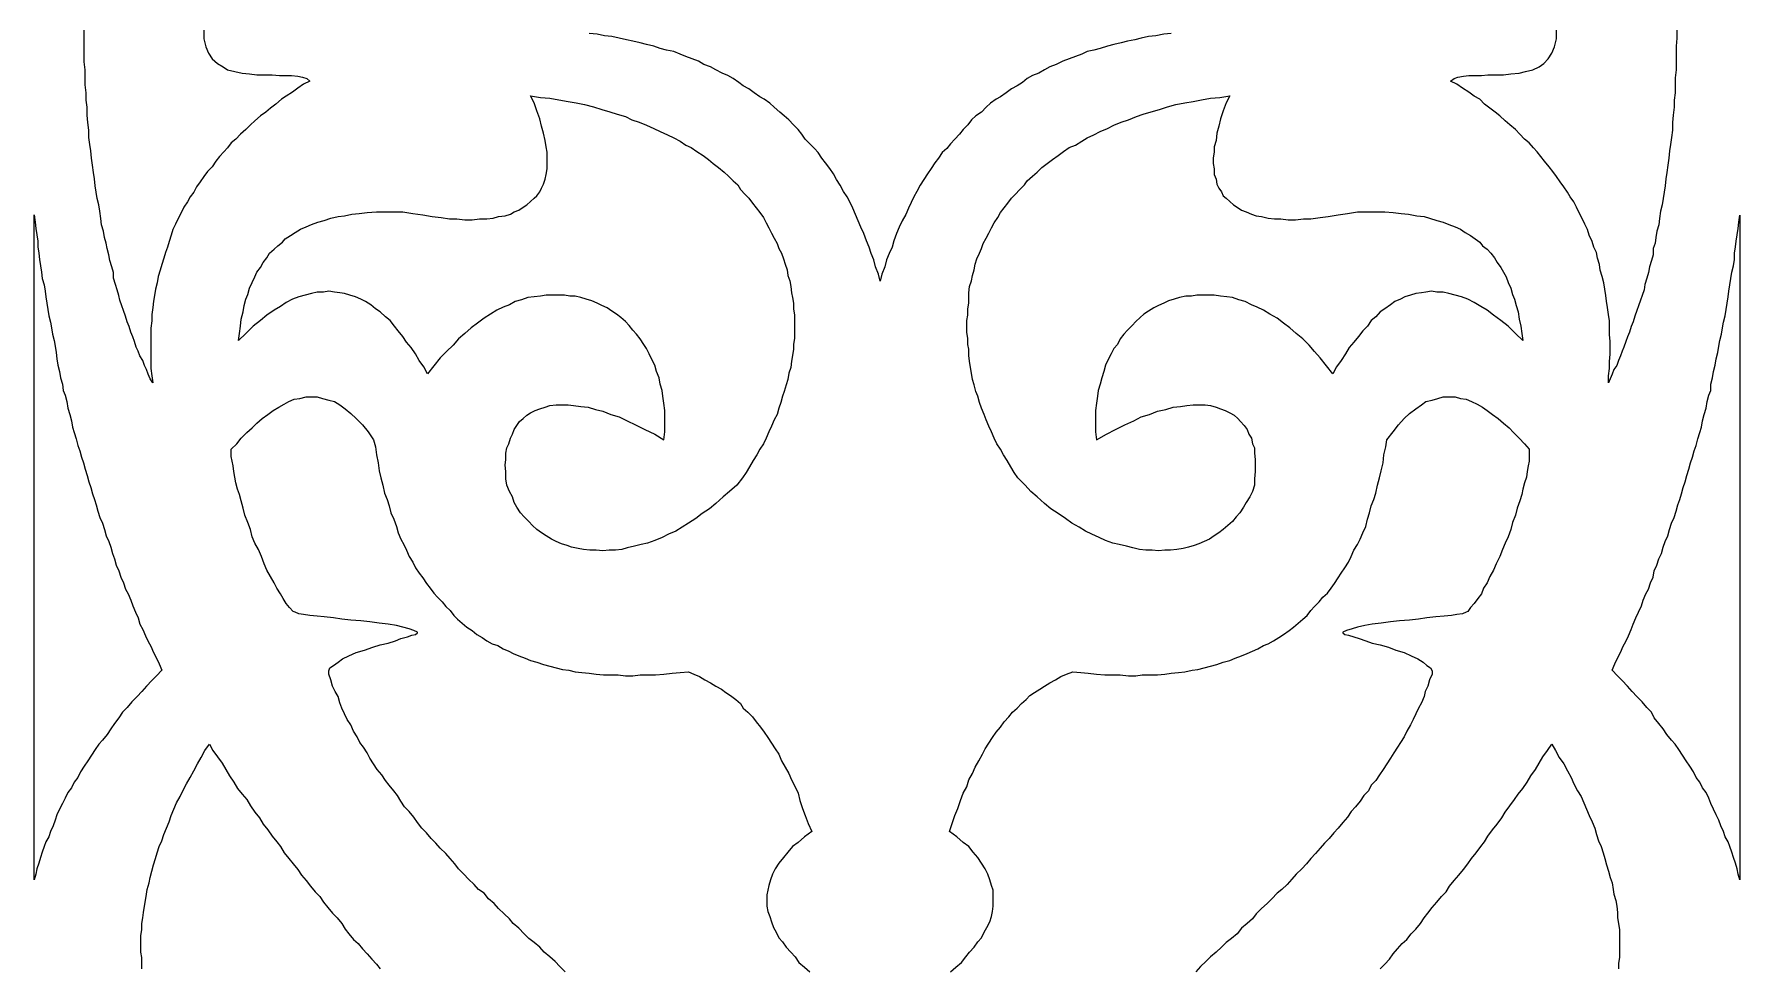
# Model space of a CAD drawing. Extents: x -372 to 372, y -358 to 358.
# Drawn here: x 242.8 to 312.5, y 113.5 to 151.6 of the extents above; entities that cross this region are included whole.
import ezdxf

# ---------------------------------------------------------------- set-up
doc = ezdxf.new("R2010")
doc.units = 0
doc.layers.add('LAYER_1', color=18, linetype='CONTINUOUS')

msp = doc.modelspace()

# ---------------------------------------------------------------- linework, layer by layer
at = {"layer": 'LAYER_1'}
for points in [[(249.76, 151.766), (249.76, 151.409), (249.835, 151.084), (249.947, 150.825), (250.096, 150.598), (250.319, 150.403), (250.543, 150.274), (250.729, 150.144), (251.027, 150.079), (251.325, 150.014), (251.623, 149.982), (251.922, 149.949), (252.555, 149.949), (252.853, 149.917), (253.338, 149.917), (253.598, 149.884), (253.785, 149.852), (253.971, 149.787), (254.083, 149.69), (253.822, 149.56), (253.598, 149.398), (253.375, 149.236), (253.114, 149.074), (252.928, 148.944), (252.704, 148.749), (252.481, 148.587), (252.294, 148.425), (252.071, 148.263), (251.847, 148.068), (251.661, 147.906), (251.474, 147.711), (251.251, 147.517), (251.065, 147.322), (250.878, 147.16), (250.729, 146.965), (250.58, 146.803), (250.394, 146.609), (250.245, 146.414), (250.096, 146.187), (249.909, 145.993), (249.76, 145.798), (249.611, 145.571), (249.462, 145.376), (249.35, 145.149), (249.201, 144.955), (249.09, 144.76), (248.941, 144.533), (248.829, 144.306), (248.717, 144.079), (248.605, 143.852), (248.493, 143.625), (248.419, 143.398), (248.344, 143.138), (248.27, 142.911), (248.195, 142.684), (248.121, 142.457), (248.046, 142.198), (247.972, 141.971), (247.897, 141.711), (247.86, 141.452), (247.785, 141.192), (247.748, 140.933), (247.711, 140.706), (247.674, 140.447), (247.636, 140.155), (247.636, 139.895), (247.599, 139.603), (247.599, 139.344), (247.599, 139.052), (247.599, 138.792), (247.599, 138.533), (247.599, 138.241), (247.599, 137.949), (247.636, 137.657), (247.674, 137.365), (247.562, 137.528), (247.487, 137.722), (247.413, 137.917), (247.338, 138.079), (247.264, 138.274), (247.152, 138.468), (247.077, 138.663), (247.003, 138.825), (246.928, 139.052), (246.854, 139.247), (246.779, 139.441), (246.705, 139.668), (246.63, 139.863), (246.556, 140.09), (246.481, 140.317), (246.407, 140.511), (246.332, 140.738), (246.295, 140.933), (246.22, 141.16), (246.146, 141.387), (246.071, 141.647), (246.071, 141.874), (245.997, 142.101), (245.922, 142.36), (245.885, 142.587), (245.81, 142.847), (245.773, 143.074), (245.699, 143.301), (245.661, 143.56), (245.587, 143.82), (245.55, 144.079), (245.512, 144.371), (245.475, 144.63), (245.401, 144.89), (245.363, 145.149), (245.326, 145.409), (245.289, 145.701), (245.252, 145.96), (245.214, 146.252), (245.177, 146.544), (245.14, 146.836), (245.102, 147.095), (245.065, 147.387), (245.065, 147.679), (245.028, 148.003), (244.991, 148.295), (244.991, 148.62), (244.953, 148.911), (244.953, 149.203), (244.916, 149.528), (244.916, 149.82), (244.916, 150.144), (244.879, 150.468), (244.879, 150.793), (244.879, 151.117), (244.879, 151.441), (244.879, 151.766)], [(289.259, 151.636), (288.961, 151.603), (288.626, 151.538), (288.328, 151.506), (288.03, 151.441), (287.769, 151.376), (287.471, 151.311), (287.21, 151.247), (286.912, 151.182), (286.651, 151.117), (286.353, 151.02), (286.092, 150.955), (285.831, 150.89), (285.607, 150.793), (285.347, 150.695), (285.086, 150.598), (284.825, 150.501), (284.564, 150.371), (284.303, 150.274), (284.08, 150.144), (283.856, 150.014), (283.595, 149.917), (283.372, 149.787), (283.185, 149.625), (282.962, 149.495), (282.738, 149.366), (282.515, 149.203), (282.291, 149.041), (282.105, 148.944), (281.881, 148.782), (281.695, 148.62), (281.508, 148.425), (281.285, 148.263), (281.099, 148.101), (280.95, 147.906), (280.763, 147.711), (280.614, 147.517), (280.428, 147.322), (280.242, 147.128), (280.092, 146.933), (279.906, 146.771), (279.757, 146.544), (279.608, 146.349), (279.459, 146.122), (279.31, 145.895), (279.161, 145.668), (279.012, 145.441), (278.863, 145.182), (278.751, 144.955), (278.639, 144.728), (278.527, 144.501), (278.416, 144.241), (278.267, 143.982), (278.155, 143.722), (278.043, 143.463), (277.931, 143.171), (277.857, 142.911), (277.745, 142.652), (277.633, 142.392), (277.559, 142.101), (277.447, 141.809), (277.372, 141.517), (277.298, 141.809), (277.186, 142.101), (277.111, 142.392), (277, 142.652), (276.925, 142.911), (276.813, 143.171), (276.702, 143.463), (276.59, 143.722), (276.478, 143.982), (276.366, 144.241), (276.254, 144.501), (276.143, 144.728), (276.031, 144.955), (275.882, 145.182), (275.733, 145.441), (275.584, 145.668), (275.472, 145.895), (275.323, 146.122), (275.136, 146.349), (274.987, 146.544), (274.838, 146.771), (274.689, 146.933), (274.503, 147.128), (274.317, 147.322), (274.168, 147.517), (274.019, 147.711), (273.832, 147.906), (273.646, 148.101), (273.46, 148.263), (273.273, 148.425), (273.05, 148.62), (272.863, 148.782), (272.64, 148.944), (272.454, 149.041), (272.23, 149.203), (272.006, 149.366), (271.783, 149.495), (271.596, 149.625), (271.373, 149.787), (271.149, 149.917), (270.926, 150.014), (270.665, 150.144), (270.441, 150.274), (270.18, 150.371), (269.957, 150.501), (269.696, 150.598), (269.435, 150.695), (269.212, 150.793), (268.951, 150.89), (268.653, 150.955), (268.392, 151.02), (268.131, 151.117), (267.833, 151.182), (267.572, 151.247), (267.274, 151.311), (267.013, 151.376), (266.715, 151.441), (266.417, 151.506), (266.119, 151.538), (265.821, 151.603), (265.485, 151.636)], [(309.903, 151.766), (309.903, 151.441), (309.866, 151.117), (309.866, 150.825), (309.866, 150.468), (309.866, 150.144), (309.828, 149.82), (309.828, 149.528), (309.828, 149.203), (309.791, 148.911), (309.791, 148.62), (309.754, 148.295), (309.717, 148.003), (309.717, 147.679), (309.679, 147.387), (309.642, 147.095), (309.605, 146.836), (309.568, 146.544), (309.53, 146.252), (309.493, 145.96), (309.456, 145.701), (309.418, 145.409), (309.381, 145.149), (309.344, 144.89), (309.307, 144.63), (309.232, 144.371), (309.195, 144.079), (309.158, 143.82), (309.083, 143.56), (309.046, 143.301), (309.009, 143.074), (308.934, 142.847), (308.934, 142.587), (308.86, 142.36), (308.785, 142.101), (308.748, 141.874), (308.673, 141.647), (308.599, 141.387), (308.561, 141.16), (308.487, 140.933), (308.412, 140.738), (308.338, 140.511), (308.263, 140.317), (308.189, 140.09), (308.114, 139.863), (308.04, 139.668), (307.965, 139.441), (307.891, 139.247), (307.816, 139.052), (307.742, 138.825), (307.667, 138.663), (307.593, 138.468), (307.518, 138.274), (307.444, 138.079), (307.332, 137.917), (307.257, 137.722), (307.183, 137.528), (307.108, 137.365), (307.108, 137.657), (307.145, 137.949), (307.145, 138.241), (307.183, 138.533), (307.183, 138.792), (307.183, 139.052), (307.145, 139.344), (307.145, 139.603), (307.145, 139.895), (307.108, 140.155), (307.071, 140.447), (307.034, 140.706), (306.996, 140.933), (306.959, 141.192), (306.922, 141.452), (306.847, 141.711), (306.773, 141.971), (306.736, 142.198), (306.661, 142.457), (306.624, 142.684), (306.512, 142.911), (306.437, 143.138), (306.326, 143.398), (306.251, 143.625), (306.139, 143.852), (306.028, 144.079), (305.916, 144.306), (305.804, 144.533), (305.692, 144.76), (305.543, 144.955), (305.431, 145.149), (305.282, 145.376), (305.133, 145.571), (304.984, 145.798), (304.835, 145.993), (304.686, 146.187), (304.5, 146.414), (304.351, 146.609), (304.202, 146.803), (304.053, 146.965), (303.866, 147.16), (303.68, 147.322), (303.494, 147.517), (303.307, 147.711), (303.084, 147.906), (302.897, 148.068), (302.674, 148.263), (302.488, 148.425), (302.264, 148.587), (302.04, 148.749), (301.854, 148.944), (301.631, 149.074), (301.407, 149.236), (301.146, 149.398), (300.923, 149.56), (300.662, 149.69), (300.811, 149.787), (300.96, 149.852), (301.183, 149.884), (301.407, 149.917), (301.929, 149.917), (302.189, 149.949), (302.823, 149.949), (303.121, 149.982), (303.456, 150.014), (303.717, 150.079), (304.015, 150.144), (304.276, 150.274), (304.463, 150.403), (304.649, 150.598), (304.798, 150.825), (304.91, 151.084), (304.984, 151.409), (304.984, 151.766)], [(264.517, 113.311), (264.293, 113.538), (264.107, 113.733), (263.883, 113.927), (263.659, 114.122), (263.473, 114.317), (263.25, 114.511), (263.026, 114.673), (262.84, 114.868), (262.616, 115.095), (262.393, 115.29), (262.243, 115.484), (262.02, 115.679), (261.796, 115.906), (261.61, 116.1), (261.386, 116.295), (261.2, 116.522), (260.977, 116.684), (260.79, 116.879), (260.567, 117.106), (260.38, 117.3), (260.157, 117.527), (260.008, 117.722), (259.821, 117.949), (259.635, 118.144), (259.411, 118.371), (259.225, 118.565), (259.039, 118.76), (258.853, 118.987), (258.666, 119.182), (258.48, 119.409), (258.331, 119.636), (258.145, 119.863), (257.958, 120.057), (257.809, 120.284), (257.66, 120.511), (257.511, 120.706), (257.325, 120.933), (257.176, 121.127), (257.027, 121.354), (256.84, 121.582), (256.691, 121.809), (256.542, 122.036), (256.43, 122.263), (256.281, 122.49), (256.132, 122.684), (256.021, 122.911), (255.871, 123.138), (255.76, 123.398), (255.611, 123.625), (255.499, 123.852), (255.387, 124.079), (255.313, 124.306), (255.238, 124.565), (255.126, 124.76), (255.014, 124.987), (254.94, 125.246), (254.865, 125.473), (254.865, 125.603), (254.903, 125.733), (255.052, 125.83), (255.238, 125.96), (255.424, 126.09), (255.685, 126.219), (255.983, 126.349), (256.319, 126.446), (256.654, 126.576), (256.952, 126.673), (257.287, 126.738), (257.586, 126.836), (257.809, 126.933), (258.07, 126.998), (258.256, 127.063), (258.405, 127.095), (258.48, 127.16), (258.48, 127.192), (258.331, 127.257), (258.145, 127.322), (257.884, 127.387), (257.623, 127.452), (257.287, 127.517), (256.915, 127.549), (256.542, 127.614), (256.17, 127.646), (255.76, 127.679), (255.387, 127.711), (255.052, 127.776), (254.679, 127.809), (254.381, 127.841), (254.083, 127.873), (253.822, 127.906), (253.636, 127.938), (253.487, 128.003), (253.412, 128.036), (253.263, 128.198), (253.114, 128.36), (253.002, 128.555), (252.89, 128.749), (252.741, 128.976), (252.63, 129.203), (252.481, 129.463), (252.331, 129.722), (252.22, 129.982), (252.108, 130.273), (251.996, 130.565), (251.847, 130.825), (251.735, 131.084), (251.661, 131.376), (251.549, 131.668), (251.437, 131.96), (251.363, 132.252), (251.288, 132.544), (251.214, 132.803), (251.139, 133.03), (251.065, 133.29), (251.027, 133.517), (250.99, 133.744), (250.953, 133.971), (250.915, 134.165), (250.878, 134.36), (250.878, 134.522), (250.878, 134.652), (251.102, 134.879), (251.288, 135.106), (251.512, 135.333), (251.735, 135.528), (251.922, 135.722), (252.145, 135.917), (252.369, 136.079), (252.592, 136.241), (252.816, 136.371), (253.039, 136.501), (253.226, 136.598), (253.449, 136.695), (253.673, 136.728), (253.934, 136.792), (254.381, 136.792), (254.605, 136.728), (254.865, 136.663), (255.089, 136.598), (255.313, 136.468), (255.536, 136.306), (255.76, 136.111), (255.983, 135.917), (256.244, 135.657), (256.468, 135.365), (256.691, 135.041), (256.766, 134.749), (256.803, 134.425), (256.878, 134.101), (256.915, 133.776), (256.989, 133.484), (257.064, 133.192), (257.138, 132.868), (257.25, 132.609), (257.325, 132.349), (257.399, 132.057), (257.511, 131.798), (257.623, 131.506), (257.697, 131.246), (257.809, 130.987), (257.921, 130.76), (258.033, 130.533), (258.145, 130.273), (258.294, 130.046), (258.405, 129.819), (258.554, 129.592), (258.703, 129.398), (258.853, 129.171), (259.002, 128.976), (259.151, 128.782), (259.3, 128.619), (259.486, 128.425), (259.635, 128.23), (259.821, 128.068), (259.97, 127.873), (260.119, 127.711), (260.306, 127.549), (260.492, 127.387), (260.716, 127.257), (260.902, 127.095), (261.126, 126.965), (261.312, 126.836), (261.535, 126.706), (261.759, 126.641), (261.983, 126.511), (262.206, 126.414), (262.393, 126.317), (262.616, 126.219), (262.877, 126.122), (263.101, 126.025), (263.361, 125.96), (263.622, 125.863), (263.883, 125.798), (264.144, 125.733), (264.405, 125.668), (264.666, 125.636), (264.926, 125.571), (265.187, 125.538), (265.485, 125.506), (265.783, 125.473), (266.082, 125.441), (266.678, 125.441), (266.976, 125.409), (267.274, 125.409), (267.572, 125.441), (268.206, 125.441), (268.541, 125.473), (268.876, 125.506), (269.212, 125.538), (269.547, 125.571), (269.771, 125.473), (269.994, 125.376), (270.218, 125.246), (270.441, 125.117), (270.665, 124.987), (270.888, 124.857), (271.075, 124.727), (271.261, 124.598), (271.485, 124.436), (271.671, 124.273), (271.783, 124.079), (271.969, 123.917), (272.155, 123.722), (272.304, 123.527), (272.491, 123.3), (272.64, 123.106), (272.789, 122.879), (272.938, 122.652), (273.087, 122.425), (273.236, 122.198), (273.348, 121.938), (273.497, 121.679), (273.646, 121.419), (273.758, 121.16), (273.907, 120.868), (274.019, 120.609), (274.093, 120.317), (274.205, 119.992), (274.317, 119.7), (274.428, 119.376), (274.578, 119.052), (274.279, 118.825), (274.019, 118.598), (273.795, 118.436), (273.609, 118.209), (273.422, 117.982), (273.236, 117.754), (273.087, 117.527), (272.975, 117.3), (272.901, 117.073), (272.826, 116.846), (272.789, 116.652), (272.752, 116.457), (272.752, 116.23), (272.752, 116.003), (272.789, 115.776), (272.863, 115.581), (272.938, 115.354), (273.012, 115.127), (273.124, 114.933), (273.236, 114.706), (273.385, 114.544), (273.534, 114.317), (273.72, 114.122), (273.907, 113.927), (274.056, 113.7), (274.279, 113.506), (274.503, 113.311)], [(280.242, 113.311), (280.465, 113.506), (280.689, 113.7), (280.875, 113.927), (281.024, 114.122), (281.21, 114.317), (281.359, 114.544), (281.508, 114.706), (281.62, 114.933), (281.732, 115.127), (281.844, 115.354), (281.918, 115.581), (281.956, 115.776), (281.993, 116.003), (281.993, 116.23), (281.993, 116.457), (281.993, 116.652), (281.918, 116.846), (281.844, 117.073), (281.769, 117.3), (281.658, 117.527), (281.508, 117.754), (281.359, 117.982), (281.173, 118.209), (280.987, 118.436), (280.763, 118.598), (280.502, 118.825), (280.204, 119.052), (280.316, 119.376), (280.428, 119.7), (280.54, 119.992), (280.651, 120.317), (280.763, 120.609), (280.912, 120.868), (280.987, 121.16), (281.136, 121.419), (281.248, 121.679), (281.397, 121.938), (281.546, 122.198), (281.658, 122.425), (281.807, 122.652), (281.956, 122.879), (282.105, 123.106), (282.291, 123.3), (282.44, 123.527), (282.626, 123.722), (282.775, 123.917), (282.962, 124.079), (283.148, 124.273), (283.334, 124.436), (283.483, 124.598), (283.67, 124.727), (283.893, 124.857), (284.08, 124.987), (284.303, 125.117), (284.527, 125.246), (284.75, 125.376), (284.974, 125.473), (285.235, 125.571), (285.57, 125.538), (285.868, 125.506), (286.204, 125.473), (286.539, 125.441), (287.172, 125.441), (287.508, 125.409), (287.806, 125.409), (288.067, 125.441), (288.7, 125.441), (288.998, 125.473), (289.259, 125.506), (289.557, 125.538), (289.818, 125.571), (290.116, 125.636), (290.34, 125.668), (290.601, 125.733), (290.861, 125.798), (291.122, 125.863), (291.383, 125.96), (291.644, 126.025), (291.868, 126.122), (292.128, 126.219), (292.352, 126.317), (292.576, 126.414), (292.799, 126.511), (293.023, 126.641), (293.209, 126.706), (293.433, 126.836), (293.656, 126.965), (293.843, 127.095), (294.066, 127.257), (294.252, 127.387), (294.439, 127.549), (294.625, 127.711), (294.811, 127.873), (294.96, 128.068), (295.109, 128.23), (295.296, 128.425), (295.445, 128.619), (295.631, 128.782), (295.78, 128.976), (295.929, 129.171), (296.078, 129.398), (296.19, 129.592), (296.339, 129.819), (296.488, 130.046), (296.6, 130.273), (296.712, 130.533), (296.861, 130.76), (296.973, 130.987), (297.084, 131.246), (297.196, 131.506), (297.271, 131.798), (297.345, 132.057), (297.42, 132.349), (297.532, 132.609), (297.606, 132.868), (297.681, 133.192), (297.755, 133.484), (297.83, 133.776), (297.904, 134.101), (297.941, 134.425), (298.016, 134.749), (298.053, 135.041), (298.314, 135.365), (298.538, 135.657), (298.761, 135.917), (298.985, 136.111), (299.246, 136.306), (299.469, 136.468), (299.656, 136.598), (299.916, 136.663), (300.14, 136.728), (300.364, 136.792), (300.848, 136.792), (301.072, 136.728), (301.295, 136.695), (301.519, 136.598), (301.742, 136.501), (301.966, 136.371), (302.152, 136.241), (302.376, 136.079), (302.599, 135.917), (302.823, 135.722), (303.047, 135.528), (303.233, 135.333), (303.456, 135.106), (303.68, 134.879), (303.866, 134.652), (303.866, 134.522), (303.866, 134.36), (303.866, 134.165), (303.829, 133.971), (303.792, 133.744), (303.755, 133.517), (303.68, 133.29), (303.605, 133.03), (303.568, 132.803), (303.494, 132.544), (303.382, 132.252), (303.307, 131.96), (303.196, 131.668), (303.121, 131.376), (303.009, 131.084), (302.897, 130.825), (302.786, 130.565), (302.674, 130.273), (302.525, 129.982), (302.413, 129.722), (302.264, 129.463), (302.152, 129.203), (302.003, 128.976), (301.929, 128.749), (301.78, 128.555), (301.631, 128.36), (301.481, 128.198), (301.37, 128.036), (301.295, 128.003), (301.146, 127.938), (300.923, 127.906), (300.699, 127.873), (300.401, 127.841), (300.065, 127.809), (299.693, 127.776), (299.357, 127.711), (298.985, 127.679), (298.575, 127.646), (298.202, 127.614), (297.83, 127.549), (297.457, 127.517), (297.159, 127.452), (296.861, 127.387), (296.637, 127.322), (296.414, 127.257), (296.265, 127.192), (296.265, 127.16), (296.339, 127.095), (296.488, 127.063), (296.712, 126.998), (296.935, 126.933), (297.196, 126.836), (297.457, 126.738), (297.792, 126.673), (298.128, 126.576), (298.426, 126.446), (298.761, 126.349), (299.059, 126.219), (299.32, 126.09), (299.544, 125.96), (299.693, 125.83), (299.842, 125.733), (299.916, 125.603), (299.916, 125.473), (299.805, 125.246), (299.73, 124.987), (299.618, 124.76), (299.581, 124.565), (299.469, 124.306), (299.357, 124.079), (299.246, 123.852), (299.134, 123.625), (299.022, 123.398), (298.873, 123.138), (298.761, 122.911), (298.612, 122.684), (298.5, 122.49), (298.351, 122.263), (298.202, 122.036), (298.053, 121.809), (297.904, 121.582), (297.755, 121.354), (297.606, 121.127), (297.42, 120.933), (297.308, 120.706), (297.122, 120.511), (296.973, 120.284), (296.786, 120.057), (296.6, 119.863), (296.451, 119.636), (296.265, 119.409), (296.078, 119.182), (295.892, 118.987), (295.706, 118.76), (295.519, 118.565), (295.333, 118.371), (295.147, 118.144), (294.96, 117.949), (294.774, 117.722), (294.588, 117.527), (294.364, 117.3), (294.178, 117.106), (293.992, 116.879), (293.768, 116.684), (293.582, 116.522), (293.358, 116.295), (293.172, 116.1), (292.948, 115.906), (292.725, 115.679), (292.576, 115.484), (292.352, 115.29), (292.128, 115.095), (291.942, 114.868), (291.719, 114.673), (291.495, 114.511), (291.309, 114.317), (291.085, 114.122), (290.861, 113.927), (290.675, 113.733), (290.452, 113.538), (290.265, 113.311)], [(247.226, 113.441), (247.226, 113.668), (247.226, 113.895), (247.189, 114.122), (247.189, 114.349), (247.189, 114.576), (247.189, 114.803), (247.226, 115.03), (247.226, 115.29), (247.264, 115.517), (247.301, 115.744), (247.338, 116.003), (247.376, 116.23), (247.413, 116.49), (247.45, 116.684), (247.525, 116.944), (247.562, 117.171), (247.636, 117.43), (247.711, 117.69), (247.785, 117.949), (247.86, 118.176), (247.934, 118.436), (248.046, 118.663), (248.121, 118.922), (248.233, 119.182), (248.344, 119.441), (248.419, 119.7), (248.531, 119.96), (248.642, 120.219), (248.792, 120.479), (248.903, 120.706), (249.052, 120.998), (249.201, 121.257), (249.35, 121.517), (249.5, 121.809), (249.649, 122.068), (249.798, 122.36), (249.984, 122.619), (250.133, 122.36), (250.319, 122.1), (250.506, 121.841), (250.655, 121.582), (250.804, 121.322), (250.99, 121.063), (251.139, 120.803), (251.325, 120.576), (251.512, 120.349), (251.661, 120.09), (251.847, 119.83), (252.033, 119.603), (252.182, 119.344), (252.369, 119.117), (252.555, 118.857), (252.741, 118.63), (252.89, 118.436), (253.039, 118.176), (253.226, 117.949), (253.412, 117.722), (253.598, 117.495), (253.747, 117.268), (253.934, 117.041), (254.12, 116.814), (254.306, 116.587), (254.493, 116.392), (254.642, 116.165), (254.828, 115.938), (255.014, 115.711), (255.201, 115.517), (255.387, 115.29), (255.536, 115.063), (255.685, 114.868), (255.871, 114.641), (256.058, 114.479), (256.244, 114.252), (256.43, 114.057), (256.617, 113.83), (256.803, 113.636), (256.952, 113.441)], [(297.792, 113.441), (297.979, 113.636), (298.165, 113.83), (298.314, 114.057), (298.5, 114.252), (298.687, 114.479), (298.873, 114.641), (299.059, 114.868), (299.246, 115.063), (299.432, 115.29), (299.581, 115.517), (299.73, 115.711), (299.916, 115.938), (300.103, 116.165), (300.289, 116.392), (300.475, 116.587), (300.624, 116.814), (300.811, 117.041), (300.997, 117.268), (301.183, 117.495), (301.37, 117.722), (301.519, 117.949), (301.705, 118.176), (301.891, 118.436), (302.04, 118.63), (302.189, 118.857), (302.376, 119.117), (302.562, 119.344), (302.748, 119.603), (302.897, 119.83), (303.084, 120.09), (303.27, 120.349), (303.419, 120.576), (303.605, 120.803), (303.792, 121.063), (303.941, 121.322), (304.127, 121.582), (304.276, 121.841), (304.425, 122.1), (304.612, 122.36), (304.798, 122.619), (304.947, 122.36), (305.096, 122.068), (305.282, 121.809), (305.431, 121.517), (305.58, 121.257), (305.692, 120.998), (305.841, 120.706), (305.99, 120.479), (306.102, 120.219), (306.214, 119.96), (306.326, 119.7), (306.437, 119.441), (306.549, 119.182), (306.624, 118.922), (306.698, 118.663), (306.81, 118.436), (306.885, 118.176), (306.959, 117.949), (307.034, 117.69), (307.108, 117.43), (307.183, 117.171), (307.257, 116.944), (307.295, 116.684), (307.332, 116.49), (307.406, 116.23), (307.444, 116.003), (307.481, 115.744), (307.481, 115.517), (307.518, 115.29), (307.555, 115.03), (307.555, 114.803), (307.555, 114.576), (307.555, 114.349), (307.555, 114.122), (307.555, 113.895), (307.518, 113.668), (307.518, 113.441)]]:
    msp.add_lwpolyline(points, dxfattribs=at)
for points in [[(263.51, 149.02), (263.883, 148.987), (264.256, 148.922), (264.628, 148.857), (264.964, 148.793), (265.299, 148.728), (265.672, 148.63), (266.007, 148.533), (266.342, 148.436), (266.641, 148.338), (266.976, 148.241), (267.237, 148.111), (267.535, 148.014), (267.833, 147.884), (268.131, 147.755), (268.392, 147.625), (268.69, 147.495), (268.951, 147.365), (269.212, 147.236), (269.435, 147.074), (269.659, 146.976), (269.882, 146.814), (270.143, 146.652), (270.367, 146.49), (270.553, 146.328), (270.777, 146.165), (271, 145.971), (271.187, 145.809), (271.373, 145.614), (271.559, 145.452), (271.671, 145.257), (271.857, 145.063), (272.006, 144.901), (272.155, 144.706), (272.304, 144.511), (272.454, 144.317), (272.603, 144.122), (272.714, 143.895), (272.826, 143.701), (272.938, 143.474), (273.05, 143.279), (273.162, 143.052), (273.236, 142.857), (273.348, 142.663), (273.422, 142.436), (273.497, 142.209), (273.571, 141.982), (273.609, 141.755), (273.683, 141.528), (273.72, 141.301), (273.758, 141.041), (273.795, 140.847), (273.832, 140.619), (273.832, 140.392), (273.87, 140.133), (273.87, 139.906), (273.87, 139.679), (273.87, 139.419), (273.87, 139.192), (273.832, 138.933), (273.832, 138.738), (273.795, 138.479), (273.758, 138.252), (273.72, 137.992), (273.646, 137.765), (273.609, 137.506), (273.534, 137.279), (273.46, 137.019), (273.385, 136.825), (273.311, 136.565), (273.236, 136.338), (273.162, 136.079), (273.05, 135.852), (272.938, 135.592), (272.826, 135.365), (272.714, 135.106), (272.603, 134.879), (272.454, 134.652), (272.342, 134.425), (272.193, 134.198), (272.044, 133.938), (271.895, 133.711), (271.746, 133.484), (271.522, 133.192), (271.224, 132.933), (270.963, 132.706), (270.665, 132.446), (270.404, 132.219), (270.106, 132.025), (269.845, 131.83), (269.547, 131.636), (269.286, 131.473), (269.025, 131.311), (268.727, 131.182), (268.466, 131.052), (268.168, 130.922), (267.87, 130.825), (267.609, 130.76), (267.349, 130.695), (267.05, 130.63), (266.827, 130.565), (266.566, 130.533), (266.305, 130.533), (266.044, 130.501), (265.783, 130.533), (265.523, 130.533), (265.262, 130.565), (265.038, 130.598), (264.777, 130.663), (264.591, 130.728), (264.367, 130.792), (264.144, 130.89), (263.958, 130.987), (263.734, 131.117), (263.548, 131.246), (263.361, 131.376), (263.175, 131.538), (263.026, 131.701), (262.84, 131.895), (262.691, 132.057), (262.542, 132.284), (262.43, 132.479), (262.355, 132.706), (262.243, 132.933), (262.132, 133.192), (262.094, 133.452), (262.094, 133.744), (262.057, 134.003), (262.094, 134.23), (262.094, 134.49), (262.132, 134.717), (262.206, 134.879), (262.281, 135.106), (262.355, 135.268), (262.43, 135.463), (262.542, 135.625), (262.653, 135.787), (262.802, 135.917), (262.951, 136.046), (263.101, 136.144), (263.287, 136.241), (263.473, 136.306), (263.697, 136.371), (263.883, 136.436), (264.144, 136.468), (264.628, 136.468), (264.852, 136.436), (265.15, 136.403), (265.448, 136.371), (265.746, 136.274), (266.044, 136.209), (266.38, 136.079), (266.715, 135.982), (267.05, 135.819), (267.386, 135.657), (267.758, 135.463), (268.168, 135.268), (268.541, 135.041), (268.578, 135.365), (268.578, 135.657), (268.578, 135.949), (268.578, 136.241), (268.541, 136.533), (268.504, 136.825), (268.466, 137.052), (268.392, 137.311), (268.355, 137.571), (268.243, 137.83), (268.168, 138.09), (268.057, 138.317), (267.945, 138.544), (267.833, 138.771), (267.721, 138.933), (267.572, 139.16), (267.423, 139.355), (267.274, 139.517), (267.125, 139.711), (266.976, 139.874), (266.79, 140.036), (266.603, 140.165), (266.417, 140.295), (266.231, 140.425), (266.007, 140.522), (265.821, 140.619), (265.597, 140.717), (265.374, 140.782), (265.15, 140.847), (264.926, 140.911), (264.703, 140.911), (264.479, 140.944), (263.734, 140.944), (263.51, 140.911), (263.25, 140.879), (262.989, 140.847), (262.728, 140.749), (262.467, 140.684), (262.243, 140.555), (261.983, 140.457), (261.722, 140.328), (261.461, 140.165), (261.2, 140.003), (260.939, 139.809), (260.678, 139.614), (260.418, 139.387), (260.157, 139.16), (259.933, 138.901), (259.672, 138.641), (259.411, 138.382), (259.151, 138.057), (258.89, 137.733), (258.741, 138.025), (258.554, 138.284), (258.405, 138.544), (258.219, 138.803), (258.033, 139.03), (257.884, 139.257), (257.697, 139.484), (257.548, 139.679), (257.362, 139.906), (257.176, 140.068), (256.952, 140.263), (256.766, 140.392), (256.579, 140.555), (256.356, 140.684), (256.17, 140.782), (255.946, 140.879), (255.722, 140.944), (255.499, 141.009), (255.313, 141.041), (255.089, 141.074), (254.865, 141.106), (254.642, 141.074), (254.381, 141.074), (254.157, 141.009), (253.897, 140.944), (253.636, 140.879), (253.375, 140.782), (253.114, 140.652), (252.89, 140.49), (252.63, 140.328), (252.331, 140.133), (252.071, 139.906), (251.773, 139.679), (251.474, 139.387), (251.176, 139.095), (251.214, 139.387), (251.251, 139.679), (251.288, 139.971), (251.363, 140.263), (251.4, 140.522), (251.474, 140.782), (251.549, 140.976), (251.623, 141.236), (251.735, 141.463), (251.847, 141.69), (251.922, 141.884), (252.071, 142.079), (252.182, 142.274), (252.331, 142.468), (252.443, 142.663), (252.63, 142.825), (252.779, 142.955), (252.965, 143.117), (253.077, 143.247), (253.3, 143.376), (253.487, 143.506), (253.71, 143.636), (253.934, 143.733), (254.157, 143.83), (254.418, 143.928), (254.679, 143.992), (254.94, 144.09), (255.238, 144.155), (255.499, 144.187), (255.797, 144.252), (256.095, 144.284), (256.43, 144.317), (256.803, 144.349), (257.884, 144.349), (258.294, 144.284), (258.703, 144.22), (259.076, 144.155), (259.449, 144.122), (259.784, 144.057), (260.082, 144.057), (260.418, 144.025), (260.716, 144.025), (261.014, 144.057), (261.312, 144.057), (261.573, 144.09), (261.796, 144.155), (262.057, 144.187), (262.281, 144.252), (262.43, 144.349), (262.616, 144.414), (262.802, 144.544), (262.951, 144.641), (263.101, 144.771), (263.25, 144.901), (263.361, 144.998), (263.473, 145.16), (263.548, 145.322), (263.622, 145.484), (263.697, 145.679), (263.734, 145.874), (263.771, 146.101), (263.771, 146.328), (263.771, 146.555), (263.771, 146.782), (263.734, 147.009), (263.697, 147.268), (263.622, 147.56), (263.548, 147.852), (263.473, 148.144), (263.361, 148.468), (263.25, 148.793), (263.101, 149.084)], [(291.495, 148.793), (291.383, 148.468), (291.271, 148.144), (291.197, 147.852), (291.122, 147.56), (291.085, 147.268), (291.011, 147.009), (291.011, 146.782), (290.973, 146.555), (290.973, 146.328), (291.011, 146.101), (291.011, 145.874), (291.085, 145.679), (291.122, 145.484), (291.197, 145.322), (291.309, 145.16), (291.383, 144.998), (291.495, 144.901), (291.644, 144.771), (291.793, 144.641), (291.942, 144.544), (292.128, 144.414), (292.315, 144.349), (292.538, 144.252), (292.725, 144.187), (292.948, 144.155), (293.209, 144.09), (293.47, 144.057), (293.731, 144.057), (294.029, 144.025), (294.327, 144.025), (294.662, 144.057), (294.96, 144.057), (295.333, 144.122), (295.668, 144.155), (296.078, 144.22), (296.451, 144.284), (296.861, 144.349), (297.979, 144.349), (298.314, 144.317), (298.649, 144.284), (298.948, 144.252), (299.283, 144.187), (299.581, 144.155), (299.805, 144.09), (300.103, 143.992), (300.364, 143.928), (300.587, 143.83), (300.848, 143.733), (301.072, 143.636), (301.258, 143.506), (301.481, 143.376), (301.668, 143.247), (301.854, 143.117), (301.966, 142.955), (302.152, 142.825), (302.301, 142.663), (302.45, 142.468), (302.562, 142.274), (302.711, 142.079), (302.823, 141.884), (302.935, 141.69), (303.009, 141.463), (303.121, 141.236), (303.196, 140.976), (303.27, 140.782), (303.345, 140.522), (303.419, 140.263), (303.456, 139.971), (303.531, 139.679), (303.568, 139.387), (303.605, 139.095), (303.307, 139.387), (303.009, 139.679), (302.711, 139.906), (302.413, 140.133), (302.152, 140.328), (301.891, 140.49), (301.631, 140.652), (301.37, 140.782), (301.109, 140.879), (300.848, 140.944), (300.587, 141.009), (300.364, 141.074), (300.103, 141.074), (299.879, 141.106), (299.656, 141.074), (299.469, 141.041), (299.246, 141.009), (299.022, 140.944), (298.799, 140.879), (298.612, 140.782), (298.389, 140.684), (298.202, 140.555), (297.979, 140.392), (297.792, 140.263), (297.606, 140.068), (297.42, 139.906), (297.271, 139.679), (297.084, 139.484), (296.898, 139.257), (296.712, 139.03), (296.525, 138.803), (296.376, 138.544), (296.19, 138.284), (296.004, 138.025), (295.855, 137.733), (295.594, 138.057), (295.333, 138.382), (295.109, 138.641), (294.886, 138.901), (294.625, 139.16), (294.364, 139.387), (294.103, 139.614), (293.843, 139.809), (293.582, 140.003), (293.284, 140.165), (293.023, 140.328), (292.762, 140.457), (292.538, 140.555), (292.277, 140.684), (292.017, 140.749), (291.756, 140.847), (291.532, 140.879), (291.271, 140.911), (291.011, 140.944), (290.303, 140.944), (290.079, 140.911), (289.855, 140.911), (289.595, 140.847), (289.371, 140.782), (289.147, 140.717), (288.961, 140.619), (288.738, 140.522), (288.551, 140.425), (288.328, 140.295), (288.141, 140.165), (287.992, 140.036), (287.806, 139.874), (287.657, 139.711), (287.471, 139.517), (287.322, 139.355), (287.172, 139.16), (287.061, 138.933), (286.912, 138.771), (286.8, 138.544), (286.688, 138.317), (286.576, 138.09), (286.502, 137.83), (286.427, 137.571), (286.353, 137.311), (286.278, 137.052), (286.241, 136.825), (286.204, 136.533), (286.166, 136.241), (286.166, 135.949), (286.166, 135.657), (286.166, 135.365), (286.204, 135.041), (286.614, 135.268), (286.986, 135.463), (287.359, 135.657), (287.731, 135.819), (288.03, 135.982), (288.365, 136.079), (288.7, 136.209), (289.036, 136.274), (289.334, 136.371), (289.632, 136.403), (289.893, 136.436), (290.153, 136.468), (290.638, 136.468), (290.861, 136.436), (291.085, 136.371), (291.271, 136.306), (291.458, 136.241), (291.644, 136.144), (291.83, 136.046), (291.979, 135.917), (292.091, 135.787), (292.24, 135.625), (292.352, 135.463), (292.427, 135.268), (292.538, 135.106), (292.576, 134.879), (292.65, 134.717), (292.65, 134.49), (292.687, 134.23), (292.687, 134.003), (292.687, 133.744), (292.65, 133.452), (292.65, 133.192), (292.576, 132.933), (292.464, 132.706), (292.315, 132.479), (292.203, 132.284), (292.054, 132.057), (291.905, 131.895), (291.756, 131.701), (291.569, 131.538), (291.383, 131.376), (291.197, 131.246), (291.011, 131.117), (290.824, 130.987), (290.601, 130.89), (290.377, 130.792), (290.191, 130.728), (289.967, 130.663), (289.744, 130.598), (289.483, 130.565), (289.222, 130.533), (288.998, 130.533), (288.738, 130.501), (288.477, 130.533), (288.216, 130.533), (287.955, 130.565), (287.694, 130.63), (287.433, 130.695), (287.135, 130.76), (286.874, 130.825), (286.576, 130.922), (286.315, 131.052), (286.017, 131.182), (285.756, 131.311), (285.496, 131.473), (285.198, 131.636), (284.937, 131.83), (284.639, 132.025), (284.34, 132.219), (284.08, 132.446), (283.782, 132.706), (283.521, 132.933), (283.297, 133.192), (282.999, 133.484), (282.85, 133.711), (282.701, 133.938), (282.552, 134.198), (282.403, 134.425), (282.291, 134.652), (282.142, 134.879), (282.03, 135.106), (281.918, 135.365), (281.807, 135.592), (281.695, 135.852), (281.62, 136.079), (281.508, 136.338), (281.434, 136.565), (281.359, 136.825), (281.285, 137.019), (281.21, 137.279), (281.136, 137.506), (281.099, 137.765), (281.061, 137.992), (281.024, 138.252), (280.987, 138.479), (280.987, 138.738), (280.95, 138.933), (280.95, 139.192), (280.912, 139.419), (280.912, 139.679), (280.912, 139.906), (280.95, 140.133), (280.95, 140.392), (280.987, 140.619), (280.987, 140.847), (280.987, 141.041), (281.024, 141.301), (281.099, 141.528), (281.136, 141.755), (281.21, 141.982), (281.248, 142.209), (281.322, 142.436), (281.434, 142.663), (281.508, 142.857), (281.583, 143.052), (281.695, 143.279), (281.807, 143.474), (281.918, 143.701), (282.03, 143.895), (282.179, 144.122), (282.291, 144.317), (282.44, 144.511), (282.589, 144.706), (282.738, 144.901), (282.887, 145.063), (283.074, 145.257), (283.26, 145.452), (283.372, 145.614), (283.595, 145.809), (283.782, 145.971), (283.968, 146.165), (284.191, 146.328), (284.415, 146.49), (284.639, 146.652), (284.862, 146.814), (285.086, 146.976), (285.347, 147.074), (285.607, 147.236), (285.831, 147.365), (286.092, 147.495), (286.353, 147.625), (286.651, 147.755), (286.912, 147.884), (287.21, 148.014), (287.508, 148.111), (287.843, 148.241), (288.104, 148.338), (288.439, 148.436), (288.775, 148.533), (289.11, 148.63), (289.445, 148.728), (289.818, 148.793), (290.153, 148.857), (290.489, 148.922), (290.861, 148.987), (291.234, 149.02), (291.644, 149.084)], [(242.867, 143.928), (242.904, 143.668), (242.941, 143.409), (242.978, 143.149), (242.978, 142.922), (243.016, 142.663), (243.053, 142.403), (243.09, 142.144), (243.128, 141.884), (243.165, 141.625), (243.239, 141.365), (243.277, 141.106), (243.314, 140.879), (243.351, 140.619), (243.388, 140.36), (243.426, 140.101), (243.5, 139.841), (243.537, 139.614), (243.575, 139.355), (243.649, 139.095), (243.686, 138.868), (243.724, 138.609), (243.761, 138.349), (243.798, 138.09), (243.873, 137.83), (243.91, 137.571), (243.985, 137.311), (244.022, 137.052), (244.096, 136.857), (244.171, 136.598), (244.208, 136.338), (244.283, 136.079), (244.357, 135.819), (244.394, 135.56), (244.469, 135.333), (244.544, 135.074), (244.618, 134.814), (244.693, 134.587), (244.767, 134.328), (244.842, 134.101), (244.916, 133.841), (244.991, 133.582), (245.065, 133.322), (245.14, 133.095), (245.214, 132.836), (245.289, 132.609), (245.363, 132.382), (245.438, 132.122), (245.512, 131.863), (245.624, 131.636), (245.699, 131.376), (245.773, 131.117), (245.885, 130.89), (245.96, 130.663), (246.034, 130.403), (246.109, 130.176), (246.183, 129.917), (246.295, 129.69), (246.369, 129.43), (246.481, 129.203), (246.556, 128.944), (246.668, 128.749), (246.779, 128.49), (246.854, 128.263), (246.966, 128.003), (247.077, 127.776), (247.152, 127.517), (247.264, 127.29), (247.376, 127.03), (247.487, 126.803), (247.599, 126.609), (247.711, 126.349), (247.823, 126.122), (247.934, 125.895), (248.046, 125.636), (247.823, 125.409), (247.636, 125.214), (247.413, 124.987), (247.226, 124.76), (247.04, 124.565), (246.817, 124.338), (246.63, 124.111), (246.444, 123.917), (246.295, 123.69), (246.109, 123.463), (245.96, 123.236), (245.81, 123.009), (245.624, 122.782), (245.475, 122.619), (245.326, 122.392), (245.177, 122.165), (245.028, 121.938), (244.879, 121.711), (244.73, 121.484), (244.618, 121.257), (244.469, 121.063), (244.357, 120.836), (244.208, 120.641), (244.096, 120.414), (243.985, 120.187), (243.873, 119.96), (243.761, 119.733), (243.686, 119.506), (243.612, 119.279), (243.5, 119.052), (243.426, 118.825), (243.314, 118.63), (243.239, 118.436), (243.165, 118.209), (243.09, 117.982), (243.016, 117.754), (242.941, 117.527), (242.904, 117.3), (242.83, 117.073), (242.83, 144.22)], [(312.474, 133.44), (312.474, 117.073), (312.4, 117.3), (312.362, 117.527), (312.288, 117.754), (312.213, 117.982), (312.139, 118.209), (312.064, 118.436), (311.99, 118.63), (311.878, 118.825), (311.803, 119.052), (311.692, 119.279), (311.617, 119.506), (311.505, 119.733), (311.393, 119.96), (311.282, 120.187), (311.207, 120.414), (311.095, 120.641), (310.946, 120.836), (310.834, 121.063), (310.685, 121.257), (310.574, 121.484), (310.425, 121.711), (310.276, 121.938), (310.126, 122.165), (309.977, 122.392), (309.828, 122.619), (309.679, 122.782), (309.493, 123.009), (309.344, 123.236), (309.158, 123.463), (308.971, 123.69), (308.86, 123.917), (308.673, 124.111), (308.487, 124.338), (308.263, 124.565), (308.077, 124.76), (307.891, 124.987), (307.667, 125.214), (307.481, 125.409), (307.257, 125.636), (307.369, 125.895), (307.481, 126.122), (307.593, 126.349), (307.704, 126.609), (307.816, 126.803), (307.928, 127.03), (308.04, 127.29), (308.114, 127.517), (308.226, 127.776), (308.338, 128.003), (308.45, 128.263), (308.524, 128.49), (308.636, 128.749), (308.748, 128.944), (308.822, 129.203), (308.934, 129.43), (308.971, 129.69), (309.083, 129.917), (309.158, 130.176), (309.269, 130.403), (309.344, 130.663), (309.418, 130.89), (309.53, 131.117), (309.605, 131.376), (309.679, 131.636), (309.791, 131.863), (309.866, 132.122), (309.94, 132.382), (310.015, 132.609), (310.089, 132.836), (310.164, 133.095), (310.238, 133.322), (310.313, 133.582), (310.387, 133.841), (310.462, 134.101), (310.536, 134.328), (310.611, 134.587), (310.685, 134.814), (310.76, 135.074), (310.834, 135.333), (310.909, 135.56), (310.946, 135.819), (311.021, 136.079), (311.095, 136.338), (311.133, 136.598), (311.207, 136.857), (311.282, 137.052), (311.282, 137.311), (311.356, 137.571), (311.393, 137.83), (311.468, 138.09), (311.505, 138.349), (311.58, 138.609), (311.617, 138.868), (311.654, 139.095), (311.729, 139.355), (311.766, 139.614), (311.803, 139.841), (311.878, 140.101), (311.915, 140.36), (311.952, 140.619), (311.99, 140.879), (312.027, 141.106), (312.064, 141.365), (312.101, 141.625), (312.139, 141.884), (312.213, 142.144), (312.25, 142.403), (312.25, 142.663), (312.288, 142.922), (312.325, 143.149), (312.362, 143.409), (312.4, 143.668), (312.437, 143.928), (312.473, 144.211)]]:
    msp.add_lwpolyline(points, close=True, dxfattribs=at)

doc.saveas('drawing.dxf')
